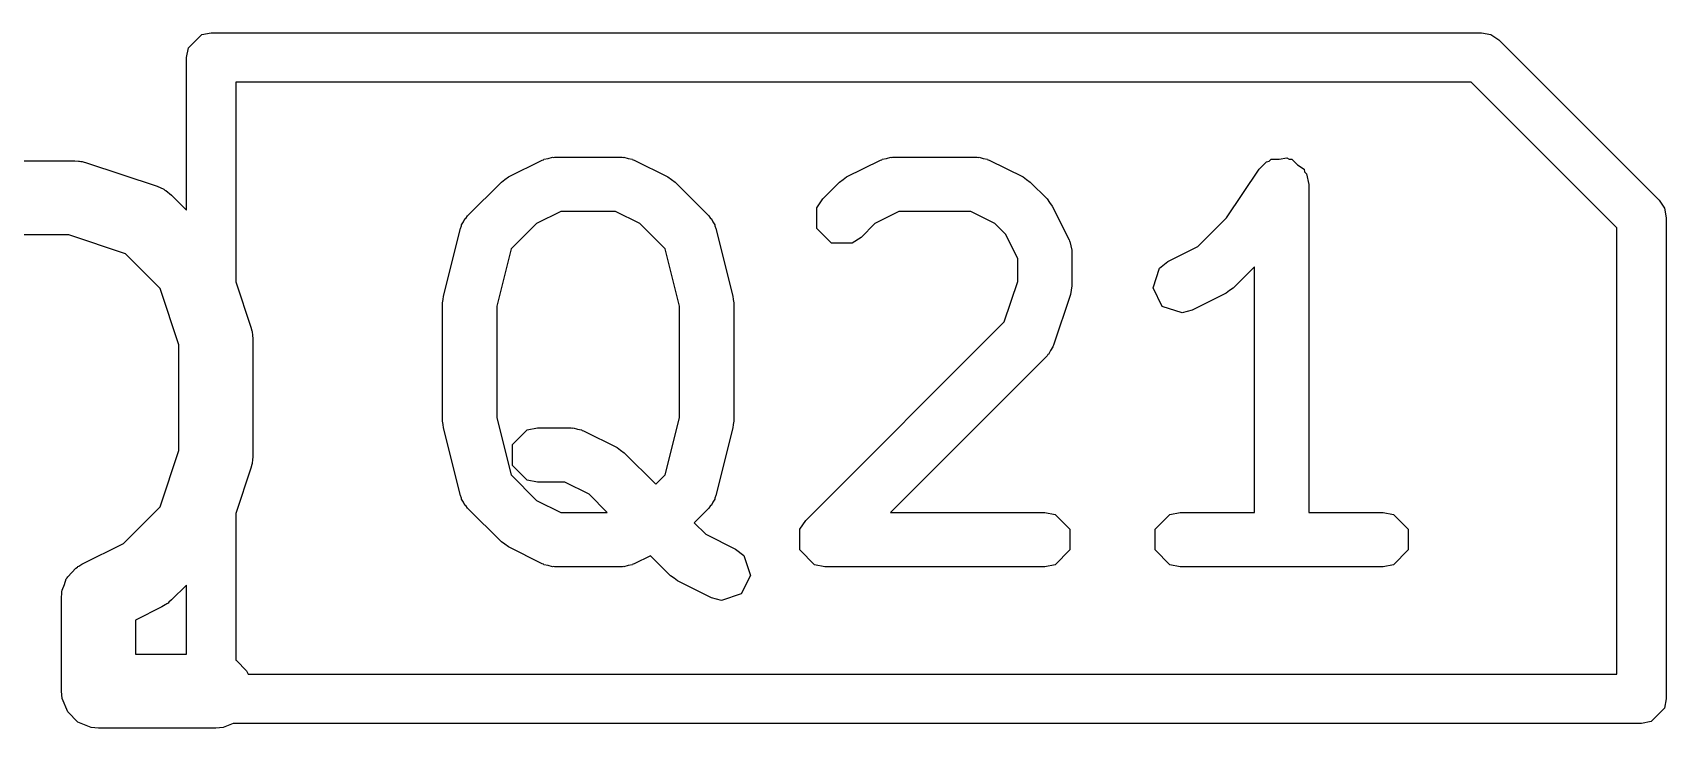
# Model space of a CAD drawing. Header units: millimetres. Extents: x 129 to 276, y -185 to -58.
# Drawn here: x 272.438 to 275.75, y -78.21 to -76.8 of the extents above; entities that cross this region are included whole.
import ezdxf

# ---------------------------------------------------------------- set-up
doc = ezdxf.new("R2010")
doc.units = ezdxf.units.MM
doc.layers.add('F.Fab', color=9, linetype='CONTINUOUS', true_color=0xafafaf)

msp = doc.modelspace()

# ---------------------------------------------------------------- linework, layer by layer
at = {"layer": 'F.Fab', "linetype": 'CONTINUOUS'}
for p, q in [((272.780866, -76.803806), (272.8, -76.8)), ((272.8, -76.8), (275.375, -76.8)), ((275.375, -76.8), (275.394134, -76.803806)), ((272.75, -76.85), (272.753806, -76.830866)), ((272.753806, -76.830866), (272.780866, -76.803806)), ((275.394134, -76.803806), (275.410355, -76.814645)), ((275.410355, -76.814645), (275.735355, -77.139644)), ((272.75, -77.159706), (272.75, -76.85)), ((272.85, -76.9), (272.85, -77.304793)), ((275.35429, -76.9), (272.85, -76.9)), ((275.65, -77.19571), (275.35429, -76.9)), ((272.370666, -77.059819), (272.523809, -77.059819)), ((272.523809, -77.059819), (272.531214, -77.060548)), ((272.531214, -77.060548), (272.533189, -77.060408)), ((272.533189, -77.060408), (272.535786, -77.060998)), ((272.535786, -77.060998), (272.538441, -77.06126)), ((272.538441, -77.06126), (272.540272, -77.062018)), ((272.540272, -77.062018), (272.547526, -77.063668)), ((272.547526, -77.063668), (272.690383, -77.111287)), ((273.402546, -77.092458), (273.471117, -77.058172)), ((273.471117, -77.058172), (273.473773, -77.057444)), ((273.473773, -77.057444), (273.474666, -77.056552)), ((273.474666, -77.056552), (273.483317, -77.054831)), ((273.483317, -77.054831), (273.491815, -77.052504)), ((273.491815, -77.052504), (273.493011, -77.052902)), ((273.493011, -77.052902), (273.495714, -77.052365)), ((273.495714, -77.052365), (273.632857, -77.052365)), ((273.632857, -77.052365), (273.635559, -77.052902)), ((273.635559, -77.052902), (273.636756, -77.052504)), ((273.636756, -77.052504), (273.645253, -77.054831)), ((273.645253, -77.054831), (273.653905, -77.056552)), ((273.653905, -77.056552), (273.654797, -77.057444)), ((273.654797, -77.057444), (273.657454, -77.058172)), ((273.657454, -77.058172), (273.726025, -77.092458)), ((274.08826, -77.092458), (274.156832, -77.058171)), ((274.156832, -77.058171), (274.159489, -77.057443)), ((274.159489, -77.057443), (274.160381, -77.056552)), ((274.160381, -77.056552), (274.169021, -77.054833)), ((274.169021, -77.054833), (274.177531, -77.052503)), ((274.177531, -77.052503), (274.178728, -77.052902)), ((274.178728, -77.052902), (274.181429, -77.052365)), ((274.181429, -77.052365), (274.352857, -77.052365)), ((274.352857, -77.052365), (274.355559, -77.052902)), ((274.355559, -77.052902), (274.356755, -77.052504)), ((274.356755, -77.052504), (274.365251, -77.05483)), ((274.365251, -77.05483), (274.373905, -77.056552)), ((274.373905, -77.056552), (274.374797, -77.057444)), ((274.374797, -77.057444), (274.377454, -77.058172)), ((274.377454, -77.058172), (274.446026, -77.092458)), ((274.924237, -77.076856), (274.939397, -77.061666)), ((274.939397, -77.061666), (274.944948, -77.060555)), ((274.944948, -77.060555), (274.948952, -77.056552)), ((274.948952, -77.056552), (274.964968, -77.056552)), ((274.964968, -77.056552), (274.980673, -77.053411)), ((274.980673, -77.053411), (274.985384, -77.056552)), ((274.985384, -77.056552), (274.991048, -77.056552)), ((274.991048, -77.056552), (275.002375, -77.067879)), ((273.388253, -77.10276), (273.395583, -77.097861)), ((273.395583, -77.097861), (273.402546, -77.092458)), ((273.726025, -77.092458), (273.732981, -77.097857)), ((273.732981, -77.097857), (273.740319, -77.10276)), ((274.073966, -77.10276), (274.081299, -77.097859)), ((274.081299, -77.097859), (274.08826, -77.092458)), ((274.446026, -77.092458), (274.452988, -77.097862)), ((274.452988, -77.097862), (274.46032, -77.102761)), ((274.858684, -77.175183), (274.924237, -77.076856)), ((275.002375, -77.067879), (275.015699, -77.076762)), ((275.015699, -77.076762), (275.016809, -77.082313)), ((275.016809, -77.082313), (275.020813, -77.086317)), ((275.020813, -77.086317), (275.025, -77.107365)), ((272.690383, -77.111287), (272.703808, -77.117281)), ((272.703808, -77.117281), (272.705843, -77.119046)), ((272.705843, -77.119046), (272.708334, -77.120078)), ((272.708334, -77.120078), (272.719699, -77.129405)), ((272.719699, -77.129405), (272.75, -77.159706)), ((273.31968, -77.171331), (273.388253, -77.10276)), ((273.740319, -77.10276), (273.808891, -77.171331)), ((274.03968, -77.137046), (274.073966, -77.10276)), ((274.46032, -77.102761), (274.494605, -77.137047)), ((275.025, -77.107365), (275.025, -77.772365)), ((273.508697, -77.162365), (273.459723, -77.186851)), ((273.619874, -77.162365), (273.508697, -77.162365)), ((273.668847, -77.186852), (273.619874, -77.162365)), ((274.027758, -77.15489), (274.03968, -77.137046)), ((274.027758, -77.196984), (274.027758, -77.15489)), ((274.194412, -77.162365), (274.145438, -77.186852)), ((274.339874, -77.162365), (274.194412, -77.162365)), ((274.388851, -77.186854), (274.339874, -77.162365)), ((274.494605, -77.137047), (274.499503, -77.144377)), ((274.499503, -77.144377), (274.504907, -77.15134)), ((274.504907, -77.15134), (274.539193, -77.219911)), ((275.735355, -77.139644), (275.746194, -77.155865)), ((275.746194, -77.155865), (275.746194, -77.155866)), ((275.746194, -77.155866), (275.75, -77.175)), ((273.270927, -77.334025), (273.305213, -77.196882)), ((273.305213, -77.196882), (273.307757, -77.191495)), ((273.307757, -77.191495), (273.307758, -77.189175)), ((273.307758, -77.189175), (273.311499, -77.183574)), ((273.311499, -77.183574), (273.31438, -77.177478)), ((273.31438, -77.177478), (273.316371, -77.176283)), ((273.316371, -77.176283), (273.31968, -77.171331)), ((273.459723, -77.186851), (273.408233, -77.238341)), ((273.720336, -77.238339), (273.668847, -77.186852)), ((273.808891, -77.171331), (273.8122, -77.176284)), ((273.8122, -77.176284), (273.814191, -77.177479)), ((273.814191, -77.177479), (273.817069, -77.183572)), ((273.817069, -77.183572), (273.820813, -77.189175)), ((273.820813, -77.189175), (273.820813, -77.191496)), ((273.820813, -77.191496), (273.823358, -77.196883)), ((273.823358, -77.196883), (273.857643, -77.334026)), ((274.057524, -77.22675), (274.027758, -77.196984)), ((274.145438, -77.186852), (274.117462, -77.214828)), ((274.410511, -77.208515), (274.388851, -77.186854)), ((274.800277, -77.233591), (274.858684, -77.175183)), ((275.65, -78.1), (275.65, -77.19571)), ((275.75, -77.175), (275.75, -78.15)), ((272.511639, -77.209819), (272.345503, -77.209819)), ((272.626152, -77.24799), (272.511639, -77.209819)), ((274.099618, -77.22675), (274.057524, -77.22675)), ((274.117462, -77.214828), (274.099618, -77.22675)), ((274.435, -77.257491), (274.410511, -77.208515)), ((274.539193, -77.219911), (274.53992, -77.222567)), ((274.53992, -77.222567), (274.540813, -77.22346)), ((274.540813, -77.22346), (274.542533, -77.232111)), ((274.542533, -77.232111), (274.544861, -77.240609)), ((272.696352, -77.31819), (272.626152, -77.24799)), ((273.408233, -77.238341), (273.379285, -77.354137)), ((273.749285, -77.354136), (273.720336, -77.238339)), ((274.435, -77.304152), (274.435, -77.257491)), ((274.544861, -77.240609), (274.544462, -77.241805)), ((274.544462, -77.241805), (274.545, -77.244508)), ((274.545, -77.244508), (274.545, -77.31308)), ((274.722735, -77.277044), (274.739688, -77.263887)), ((274.739688, -77.263887), (274.800277, -77.233591)), ((274.709424, -77.316978), (274.722735, -77.277044)), ((274.915, -77.274431), (274.871748, -77.317685)), ((274.915, -77.772365), (274.915, -77.274431)), ((272.734523, -77.432703), (272.696352, -77.31819)), ((272.85, -77.304793), (272.880674, -77.396815)), ((274.407641, -77.386227), (274.435, -77.304152)), ((274.542178, -77.330473), (274.507892, -77.43333)), ((274.54328, -77.321724), (274.542178, -77.330473)), ((274.545, -77.31308), (274.54328, -77.321724)), ((274.728249, -77.35463), (274.709424, -77.316978)), ((274.857454, -77.327987), (274.788882, -77.362273)), ((274.864414, -77.322584), (274.857454, -77.327987)), ((274.871748, -77.317685), (274.864414, -77.322584)), ((273.269285, -77.347365), (273.270599, -77.340757)), ((273.269285, -77.587365), (273.269285, -77.347365)), ((273.270599, -77.340757), (273.270927, -77.334025)), ((273.379285, -77.354137), (273.379285, -77.580593)), ((273.749285, -77.580593), (273.749285, -77.354136)), ((273.857643, -77.334026), (273.85797, -77.340757)), ((273.85797, -77.340757), (273.859285, -77.347365)), ((273.859285, -77.347365), (273.859285, -77.587365)), ((274.768183, -77.367941), (274.728249, -77.35463)), ((274.788882, -77.362273), (274.768183, -77.367941)), ((272.880674, -77.396815), (272.882323, -77.40407)), ((274.005395, -77.788474), (274.407641, -77.386227)), ((272.882323, -77.40407), (272.883082, -77.405901)), ((272.883082, -77.405901), (272.883343, -77.408554)), ((272.883343, -77.408554), (272.883934, -77.411152)), ((272.883934, -77.411152), (272.883793, -77.413126)), ((272.883793, -77.413126), (272.884523, -77.420533)), ((272.884523, -77.420533), (272.884523, -77.658628)), ((272.734523, -77.646458), (272.734523, -77.432703)), ((274.494605, -77.454828), (274.177068, -77.772365)), ((274.496136, -77.452536), (274.494605, -77.454828)), ((274.497263, -77.451973), (274.496136, -77.452536)), ((274.501629, -77.444314), (274.497263, -77.451973)), ((274.506527, -77.436984), (274.501629, -77.444314)), ((274.507892, -77.43333), (274.506527, -77.435724)), ((274.506527, -77.435724), (274.506527, -77.436984)), ((273.270599, -77.593972), (273.269285, -77.587365)), ((273.270927, -77.600705), (273.270599, -77.593972)), ((273.379285, -77.580593), (273.408234, -77.696389)), ((273.720336, -77.696389), (273.749285, -77.580593)), ((273.85797, -77.593972), (273.857643, -77.600704)), ((273.859285, -77.587365), (273.85797, -77.593972)), ((273.305213, -77.737848), (273.270927, -77.600705)), ((273.410615, -77.634889), (273.44038, -77.605124)), ((273.44038, -77.605124), (273.461428, -77.600937)), ((273.461428, -77.600937), (273.53, -77.600937)), ((273.53, -77.600937), (273.5327, -77.601474)), ((273.5327, -77.601474), (273.533898, -77.601075)), ((273.533898, -77.601075), (273.542406, -77.603404)), ((273.542406, -77.603404), (273.551048, -77.605124)), ((273.551048, -77.605124), (273.551939, -77.606015)), ((273.551939, -77.606015), (273.554596, -77.606743)), ((273.554596, -77.606743), (273.623167, -77.641028)), ((273.857643, -77.600704), (273.823358, -77.737847)), ((272.696352, -77.760971), (272.734523, -77.646458)), ((272.884523, -77.658628), (272.883793, -77.666034)), ((273.410615, -77.676985), (273.410615, -77.634889)), ((273.623167, -77.641028), (273.630133, -77.646434)), ((273.630133, -77.646434), (273.637462, -77.651331)), ((273.637462, -77.651331), (273.701428, -77.715297)), ((272.880674, -77.682346), (272.85, -77.774367)), ((272.882323, -77.67509), (272.880674, -77.682346)), ((272.883082, -77.67326), (272.882323, -77.67509)), ((272.883343, -77.670606), (272.883082, -77.67326)), ((272.883934, -77.668009), (272.883343, -77.670606)), ((272.883793, -77.666034), (272.883934, -77.668009)), ((273.408234, -77.696389), (273.459722, -77.747877)), ((273.44038, -77.70675), (273.410615, -77.676985)), ((273.701428, -77.715297), (273.720336, -77.696389)), ((273.461428, -77.710937), (273.44038, -77.70675)), ((273.517016, -77.710937), (273.461428, -77.710937)), ((273.56599, -77.735423), (273.517016, -77.710937)), ((272.622239, -77.835084), (272.696352, -77.760971)), ((273.307758, -77.743235), (273.305213, -77.737848)), ((273.307758, -77.745555), (273.307758, -77.743235)), ((273.311499, -77.751155), (273.307758, -77.745555)), ((273.31438, -77.757252), (273.311499, -77.751155)), ((273.316371, -77.758446), (273.31438, -77.757252)), ((273.31968, -77.763399), (273.316371, -77.758446)), ((273.459722, -77.747877), (273.508698, -77.772365)), ((273.602932, -77.772365), (273.56599, -77.735423)), ((273.8122, -77.758445), (273.808891, -77.763399)), ((273.814191, -77.757251), (273.8122, -77.758445)), ((273.817069, -77.751157), (273.814191, -77.757251)), ((273.820813, -77.745555), (273.817069, -77.751157)), ((273.823358, -77.737847), (273.820813, -77.743234)), ((273.820813, -77.743234), (273.820813, -77.745555)), ((272.85, -77.774367), (272.85, -78.071965)), ((273.388252, -77.831971), (273.31968, -77.763399)), ((273.508698, -77.772365), (273.602932, -77.772365)), ((273.808891, -77.763399), (273.77921, -77.793079)), ((273.77921, -77.793079), (273.80258, -77.81645)), ((273.993475, -77.806314), (274.005395, -77.788474)), ((274.177068, -77.772365), (274.49, -77.772365)), ((274.49, -77.772365), (274.511048, -77.776552)), ((274.511048, -77.776552), (274.540813, -77.806317)), ((274.713472, -77.806317), (274.743237, -77.776552)), ((274.743237, -77.776552), (274.764285, -77.772365)), ((274.764285, -77.772365), (274.915, -77.772365)), ((275.025, -77.772365), (275.175714, -77.772365)), ((275.175714, -77.772365), (275.196762, -77.776552)), ((275.196762, -77.776552), (275.226527, -77.806317)), ((273.80258, -77.81645), (273.863168, -77.846744)), ((273.993473, -77.806317), (273.993475, -77.806314)), ((273.993473, -77.848413), (273.993473, -77.806317)), ((274.540813, -77.806317), (274.540813, -77.848413)), ((274.713472, -77.848413), (274.713472, -77.806317)), ((275.226527, -77.806317), (275.226527, -77.848413)), ((272.537887, -77.87726), (272.622239, -77.835084)), ((273.39558, -77.836867), (273.388252, -77.831971)), ((273.402547, -77.842274), (273.39558, -77.836867)), ((273.471117, -77.876558), (273.402547, -77.842274)), ((273.690568, -77.860001), (273.657453, -77.876559)), ((273.73111, -77.900542), (273.690568, -77.860001)), ((273.863168, -77.846744), (273.880121, -77.859902)), ((273.880121, -77.859902), (273.893433, -77.899836)), ((274.023238, -77.878178), (273.993473, -77.848413)), ((274.540813, -77.848413), (274.511048, -77.878178)), ((274.743237, -77.878178), (274.713472, -77.848413)), ((275.226527, -77.848413), (275.196762, -77.878178)), ((272.509068, -77.902674), (272.517565, -77.894176)), ((272.517565, -77.894176), (272.525444, -77.885092)), ((272.525444, -77.885092), (272.528698, -77.883043)), ((272.528698, -77.883043), (272.52976, -77.881982)), ((272.52976, -77.881982), (272.531587, -77.881224)), ((272.531587, -77.881224), (272.537887, -77.87726)), ((273.473773, -77.877285), (273.471117, -77.876558)), ((273.474666, -77.878178), (273.473773, -77.877285)), ((273.483319, -77.879899), (273.474666, -77.878178)), ((273.491816, -77.882226), (273.483319, -77.879899)), ((273.493011, -77.881827), (273.491816, -77.882226)), ((273.495714, -77.882365), (273.493011, -77.881827)), ((273.632857, -77.882365), (273.495714, -77.882365)), ((273.635557, -77.881827), (273.632857, -77.882365)), ((273.636755, -77.882227), (273.635557, -77.881827)), ((273.645263, -77.879897), (273.636755, -77.882227)), ((273.653905, -77.878178), (273.645263, -77.879897)), ((273.654796, -77.877286), (273.653905, -77.878178)), ((273.657453, -77.876559), (273.654796, -77.877286)), ((274.044286, -77.882365), (274.023238, -77.878178)), ((274.49, -77.882365), (274.044286, -77.882365)), ((274.511048, -77.878178), (274.49, -77.882365)), ((274.764285, -77.882365), (274.743237, -77.878178)), ((275.175714, -77.882365), (274.764285, -77.882365)), ((275.196762, -77.878178), (275.175714, -77.882365)), ((272.497869, -77.92971), (272.50247, -77.918602)), ((272.50247, -77.918602), (272.506271, -77.9072)), ((272.506271, -77.9072), (272.508036, -77.905164)), ((272.508036, -77.905164), (272.509068, -77.902674)), ((272.75, -77.919455), (272.719699, -77.949756)), ((272.75, -78.059819), (272.75, -77.919455)), ((273.73844, -77.90544), (273.73111, -77.900542)), ((273.745403, -77.910844), (273.73844, -77.90544)), ((273.813974, -77.94513), (273.745403, -77.910844)), ((273.893433, -77.899836), (273.874606, -77.937487)), ((272.496428, -77.944342), (272.497157, -77.936936)), ((272.496428, -78.134819), (272.496428, -77.944342)), ((272.497017, -77.934961), (272.497492, -77.933535)), ((272.497157, -77.936936), (272.497017, -77.934961)), ((272.497492, -77.933535), (272.497869, -77.92971)), ((272.706506, -77.95984), (272.700207, -77.963805)), ((272.708334, -77.959083), (272.706506, -77.95984)), ((272.71039, -77.957394), (272.708334, -77.959083)), ((272.71265, -77.955973), (272.71039, -77.957394)), ((272.713949, -77.954474), (272.71265, -77.955973)), ((272.719699, -77.949756), (272.713949, -77.954474)), ((273.834672, -77.950798), (273.813974, -77.94513)), ((273.874606, -77.937487), (273.834672, -77.950798)), ((272.700207, -77.963805), (272.646428, -77.990694)), ((272.646428, -77.990694), (272.646428, -78.059819)), ((272.646428, -78.059819), (272.75, -78.059819)), ((272.85, -78.071965), (272.851191, -78.072459)), ((272.851191, -78.072459), (272.871883, -78.093151)), ((272.871883, -78.093151), (272.87472, -78.1)), ((272.87472, -78.1), (275.65, -78.1)), ((272.497869, -78.149451), (272.496428, -78.134819)), ((272.509068, -78.176487), (272.497869, -78.149451)), ((275.75, -78.15), (275.746194, -78.169134)), ((272.52976, -78.197179), (272.509068, -78.176487)), ((275.746194, -78.169134), (275.719134, -78.196194)), ((272.556796, -78.208378), (272.52976, -78.197179)), ((272.571428, -78.209819), (272.556796, -78.208378)), ((272.809523, -78.209819), (272.571428, -78.209819)), ((272.824155, -78.208378), (272.809523, -78.209819)), ((272.844381, -78.2), (272.824155, -78.208378)), ((275.7, -78.2), (272.844381, -78.2)), ((275.719134, -78.196194), (275.7, -78.2))]:
    msp.add_line(p, q, dxfattribs=at)

doc.saveas('drawing.dxf')
